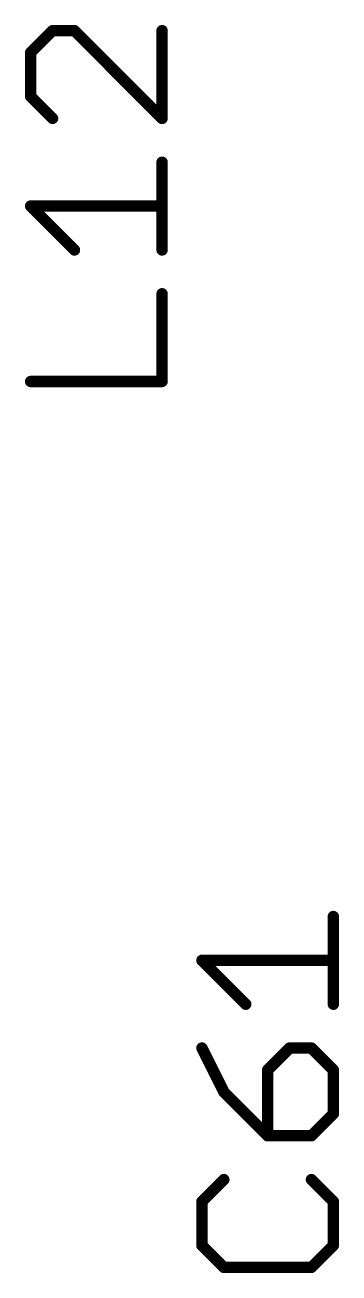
# Model space of a CAD drawing. Extents: x 0 to 11.2, y 0 to 11.2.
# Drawn here: x 10.096 to 10.206, y 2.8609 to 3.2977 of the extents above; entities that cross this region are included whole.
import ezdxf

# ---------------------------------------------------------------- set-up
doc = ezdxf.new("R2010")
doc.units = 0
doc.layers.add('25', color=253, linetype='CONTINUOUS')

msp = doc.modelspace()

# ---------------------------------------------------------------- linework, layer by layer
at = {"layer": '25', "const_width": 0.004}
for points in [[(10.105634, 3.295653), (10.097961, 3.28798)], [(10.113307, 3.295653), (10.105634, 3.295653)], [(10.144, 3.264961), (10.113307, 3.295653)], [(10.144, 3.295653), (10.144, 3.264961)], [(10.097961, 3.28798), (10.097961, 3.272634)], [(10.097961, 3.272634), (10.105634, 3.264961)], [(10.144, 3.218921), (10.144, 3.249614)], [(10.113307, 3.218921), (10.097961, 3.234268)], [(10.097961, 3.234268), (10.144, 3.234268)], [(10.144, 3.172882), (10.144, 3.203575)], [(10.097961, 3.172882), (10.144, 3.172882)], [(10.204, 2.954961), (10.204, 2.985653)], [(10.173307, 2.954961), (10.157961, 2.970307)], [(10.157961, 2.970307), (10.204, 2.970307)], [(10.157961, 2.939614), (10.165634, 2.924268)], [(10.188654, 2.939614), (10.18098, 2.931941)], [(10.196327, 2.939614), (10.188654, 2.939614)], [(10.204, 2.931941), (10.196327, 2.939614)], [(10.18098, 2.931941), (10.18098, 2.908921)], [(10.204, 2.916594), (10.204, 2.931941)], [(10.165634, 2.924268), (10.18098, 2.908921)], [(10.196327, 2.908921), (10.204, 2.916594)], [(10.18098, 2.908921), (10.196327, 2.908921)], [(10.165634, 2.893575), (10.157961, 2.885902)], [(10.204, 2.885902), (10.196327, 2.893575)], [(10.157961, 2.885902), (10.157961, 2.870555)], [(10.204, 2.870555), (10.204, 2.885902)], [(10.157961, 2.870555), (10.165634, 2.862882)], [(10.196327, 2.862882), (10.204, 2.870555)], [(10.165634, 2.862882), (10.196327, 2.862882)]]:
    msp.add_lwpolyline(points, dxfattribs=at)
at = {"layer": '25', "const_width": 0.002}
for points in [[(10.105634, 3.296653, 1), (10.105634, 3.294653)], [(10.106341, 3.294946, 1), (10.104927, 3.29636)], [(10.114014, 3.29636, 1), (10.1126, 3.294946)], [(10.113307, 3.294653, 1), (10.113307, 3.296653)], [(10.145, 3.295653, 1), (10.143, 3.295653)], [(10.098961, 3.28798, 1), (10.096961, 3.28798)], [(10.097254, 3.288687, 1), (10.098668, 3.287273)], [(10.098668, 3.273341, 1), (10.097254, 3.271926)], [(10.096961, 3.272634, 1), (10.098961, 3.272634)], [(10.104927, 3.264253, 1), (10.106341, 3.265668)], [(10.143, 3.264961, 1), (10.145, 3.264961)], [(10.143293, 3.264253, 1), (10.144707, 3.265668)], [(10.145, 3.249614, 1), (10.143, 3.249614)], [(10.098668, 3.234975, 1), (10.097254, 3.23356)], [(10.097961, 3.235268, 1), (10.097961, 3.233268)], [(10.144, 3.233268, 1), (10.144, 3.235268)], [(10.1126, 3.218214, 1), (10.114014, 3.219628)], [(10.143, 3.218921, 1), (10.145, 3.218921)], [(10.145, 3.203575, 1), (10.143, 3.203575)], [(10.097961, 3.173882, 1), (10.097961, 3.171882)], [(10.143, 3.172882, 1), (10.145, 3.172882)], [(10.144, 3.171882, 1), (10.144, 3.173882)], [(10.205, 2.985653, 1), (10.203, 2.985653)], [(10.158668, 2.971014, 1), (10.157254, 2.9696)], [(10.157961, 2.971307, 1), (10.157961, 2.969307)], [(10.204, 2.969307, 1), (10.204, 2.971307)], [(10.1726, 2.954253, 1), (10.174014, 2.955668)], [(10.203, 2.954961, 1), (10.205, 2.954961)], [(10.158855, 2.940061, 1), (10.157066, 2.939167)], [(10.188654, 2.940614, 1), (10.188654, 2.938614)], [(10.189361, 2.938907, 1), (10.187947, 2.940321)], [(10.197034, 2.940321, 1), (10.19562, 2.938907)], [(10.196327, 2.938614, 1), (10.196327, 2.940614)], [(10.18198, 2.931941, 1), (10.17998, 2.931941)], [(10.180273, 2.932648, 1), (10.181688, 2.931234)], [(10.205, 2.931941, 1), (10.203, 2.931941)], [(10.203293, 2.931234, 1), (10.204707, 2.932648)], [(10.166341, 2.924975, 1), (10.164927, 2.92356)], [(10.16474, 2.92382, 1), (10.166528, 2.924715)], [(10.204707, 2.915887, 1), (10.203293, 2.917301)], [(10.203, 2.916594, 1), (10.205, 2.916594)], [(10.18098, 2.909921, 1), (10.18098, 2.907921)], [(10.17998, 2.908921, 1), (10.18198, 2.908921)], [(10.180273, 2.908214, 1), (10.181688, 2.909628)], [(10.19562, 2.909628, 1), (10.197034, 2.908214)], [(10.196327, 2.907921, 1), (10.196327, 2.909921)], [(10.166341, 2.892868, 1), (10.164927, 2.894282)], [(10.197034, 2.894282, 1), (10.19562, 2.892868)], [(10.158961, 2.885902, 1), (10.156961, 2.885902)], [(10.157254, 2.886609, 1), (10.158668, 2.885194)], [(10.205, 2.885902, 1), (10.203, 2.885902)], [(10.203293, 2.885194, 1), (10.204707, 2.886609)], [(10.158668, 2.871262, 1), (10.157254, 2.869848)], [(10.156961, 2.870555, 1), (10.158961, 2.870555)], [(10.203, 2.870555, 1), (10.205, 2.870555)], [(10.204707, 2.869848, 1), (10.203293, 2.871262)], [(10.165634, 2.863882, 1), (10.165634, 2.861882)], [(10.164927, 2.862175, 1), (10.166341, 2.863589)], [(10.19562, 2.863589, 1), (10.197034, 2.862175)], [(10.196327, 2.861882, 1), (10.196327, 2.863882)]]:
    msp.add_lwpolyline(points, format="xyb", dxfattribs=at)

doc.saveas('drawing.dxf')
